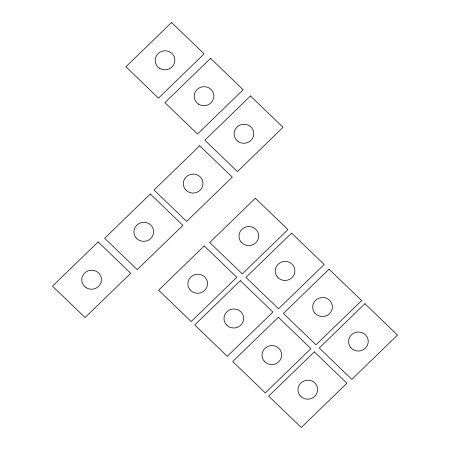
<?xml version="1.0" encoding="UTF-8"?>
<svg xmlns="http://www.w3.org/2000/svg" width="450" height="450" viewBox="0 0 450 450"><rect width="100%" height="100%" fill="white"/><g stroke="black" fill="none" stroke-linecap="round" stroke-linejoin="round"><path stroke-width="0.67" d="M171.562 22.5L125.916 66.763L158.501 98.128L204.148 53.865L171.562 22.5M210.572 58.376L164.919 102.639L197.505 134.004L243.157 89.741L210.572 58.376M98.139 241.914L52.487 286.178L85.073 317.537L130.725 273.279L98.139 241.914M250.476 95.957L204.829 140.214L237.414 171.579L283.067 127.316L250.476 95.957M199.682 145.755L154.035 190.018L186.621 221.383L232.268 177.12L199.682 145.755M150.317 194.018L104.664 238.275L137.25 269.64L182.903 225.377L150.317 194.018M204.244 245.925L158.597 290.183L191.183 321.548L236.829 277.284L204.244 245.925M255.352 198.248L209.7 242.505L242.286 273.87L287.938 229.607L255.352 198.248M240.356 280.682L194.709 324.945L227.295 356.31L272.942 312.047L240.356 280.682M291.589 233.123L245.936 277.386L278.522 308.751L324.174 264.488L291.589 233.123M278.364 317.261L232.712 361.524L265.298 392.889L310.95 348.626L278.364 317.261M329.062 269.196L283.416 313.459L316.001 344.824L361.654 300.561L329.062 269.196M314.325 351.872L268.673 396.135L301.258 427.5L346.911 383.237L314.325 351.872M364.928 303.711L319.275 347.974L351.861 379.339L397.513 335.076L364.928 303.711M159.789 68.422A9.861 9.512 -8.5 0 0 174.876 60.57A9.861 9.512 -8.5 0 0 160.431 51.947A9.861 9.512 -8.5 0 0 159.789 68.422M198.793 104.304A9.861 9.512 -8.5 0 0 213.879 96.446A9.861 9.512 -8.5 0 0 199.434 87.823A9.861 9.512 -8.5 0 0 198.793 104.304M238.703 141.879A9.861 9.512 -8.5 0 0 253.789 134.027A9.861 9.512 -8.5 0 0 239.344 125.398A9.861 9.512 -8.5 0 0 238.703 141.879M86.361 287.837A9.861 9.512 -8.5 0 0 101.453 279.984A9.861 9.512 -8.5 0 0 87.002 271.356A9.861 9.512 -8.5 0 0 86.361 287.837M185.507 189.647A9.861 9.512 -8.5 0 0 202.354 186.874A9.861 9.512 -8.5 0 0 191.593 174.189A9.861 9.512 -8.5 0 0 185.507 189.647M136.136 237.909A9.861 9.512 -8.5 0 0 152.989 235.131A9.861 9.512 -8.5 0 0 142.228 222.446A9.861 9.512 -8.5 0 0 136.136 237.909M190.069 289.817A9.861 9.512 -8.5 0 0 206.916 287.038A9.861 9.512 -8.5 0 0 196.155 274.354A9.861 9.512 -8.5 0 0 190.069 289.817M226.181 324.574A9.861 9.512 -8.5 0 0 243.028 321.795A9.861 9.512 -8.5 0 0 232.268 309.116A9.861 9.512 -8.5 0 0 226.181 324.574M264.184 361.153A9.861 9.512 -8.5 0 0 281.036 358.38A9.861 9.512 -8.5 0 0 270.276 345.696A9.861 9.512 -8.5 0 0 264.184 361.153M300.144 395.764A9.861 9.512 -8.5 0 0 316.997 392.991A9.861 9.512 -8.5 0 0 306.236 380.306A9.861 9.512 -8.5 0 0 300.144 395.764M350.747 347.603A9.861 9.512 -8.5 0 0 367.599 344.824A9.861 9.512 -8.5 0 0 356.839 332.145A9.861 9.512 -8.5 0 0 350.747 347.603M314.887 313.088A9.861 9.512 -8.5 0 0 331.734 310.309A9.861 9.512 -8.5 0 0 320.974 297.63A9.861 9.512 -8.5 0 0 314.887 313.088M277.408 277.014A9.861 9.512 -8.5 0 0 294.261 274.241A9.861 9.512 -8.5 0 0 283.5 261.557A9.861 9.512 -8.5 0 0 277.408 277.014M241.172 242.139A9.861 9.512 -8.5 0 0 258.024 239.361A9.861 9.512 -8.5 0 0 247.264 226.676A9.861 9.512 -8.5 0 0 241.172 242.139"/></g></svg>
